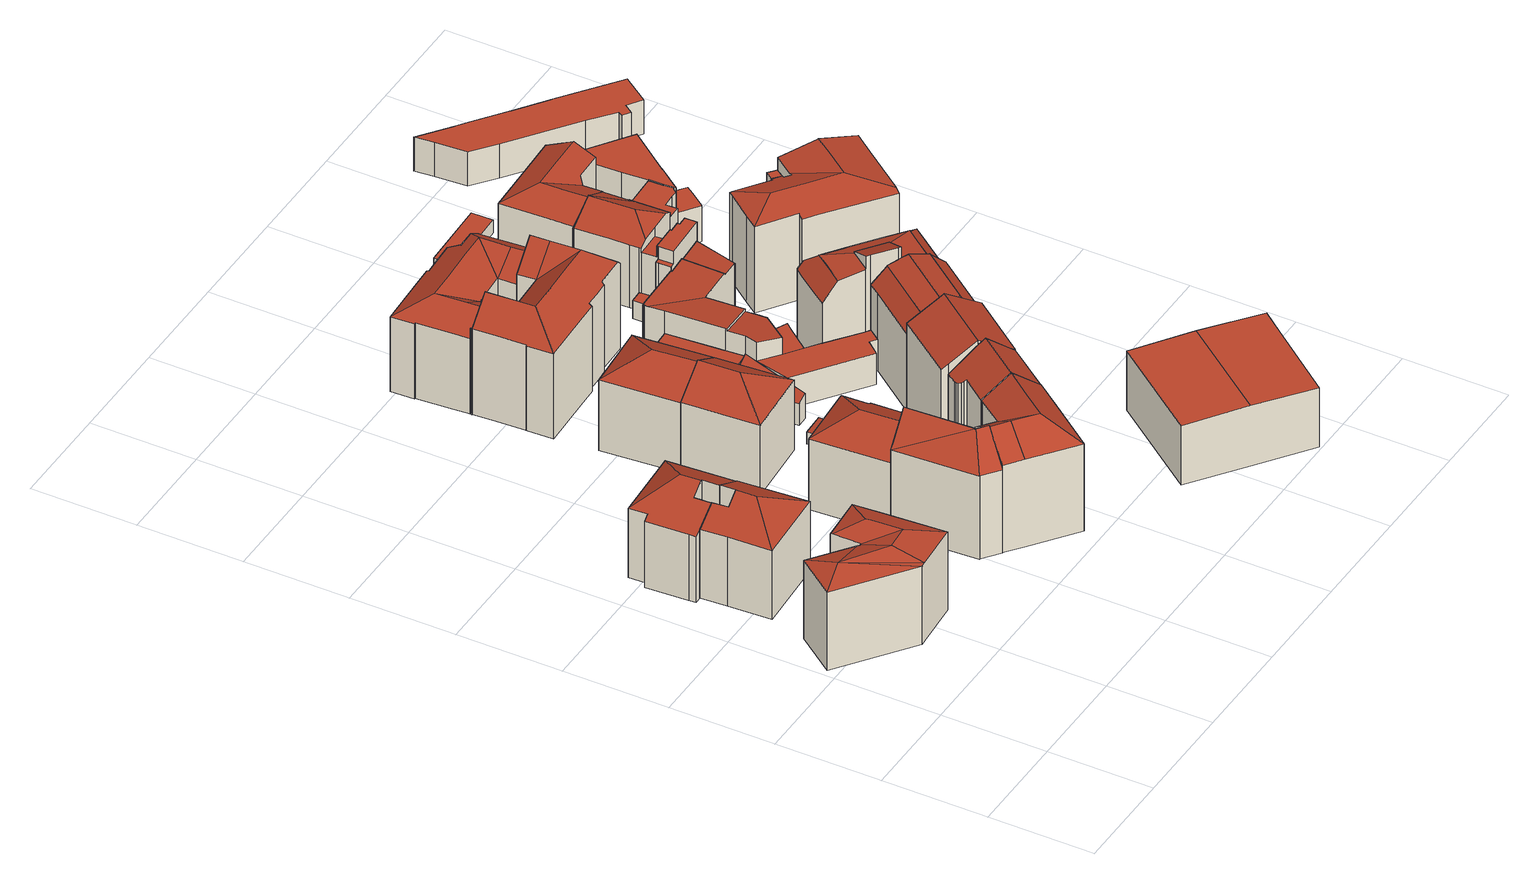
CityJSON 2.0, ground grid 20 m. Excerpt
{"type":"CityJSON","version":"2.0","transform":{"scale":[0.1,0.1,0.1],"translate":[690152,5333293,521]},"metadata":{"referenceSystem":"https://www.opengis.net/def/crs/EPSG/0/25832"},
"CityObjects":{
"building1":{"type":"Building","attributes":{"Gemeindeschluessel":"09162000","HoeheDach":"540.750","HoeheGrund":"522.780","Methode":"2000","NiedrigsteTraufeDesGebaeudes":"539.067","Geometrietyp2DReferenz":"3000","function":"31001_1000","roofType":"3200","measuredHeight":17.97,"storeysAboveGround":5},"geometry":[{"type":"MultiSurface","lod":"2","boundaries":[[[0,1,2,3]],[[4,5,6,7,8,9,10,11]],[[12,13,14,15,16,17]],[[18,19,20,21,22,23]],[[1,24,25,26,27,2]],[[2,27,26,28,29,30,31,32]],[[5,4,33]],[[13,34,20,19,35,14]],[[15,14,35,33]],[[35,0,33]],[[24,1,19,18,23,25]],[[34,13,12,17,10,9,8,7,36,32,31,30,29,22,21,20]],[[15,33,16]],[[17,16,11,10]],[[6,3,2,32,36,7]],[[29,28,23,22]],[[35,19,1,0]],[[0,3,6,5,33]],[[25,23,28,26]],[[33,4,11,16]]],"semantics":{"surfaces":[{"type":"RoofSurface"},{"type":"WallSurface"},{"type":"GroundSurface"}],"values":[0,1,1,1,0,1,0,1,0,0,0,2,0,1,1,1,0,0,0,0]}}]},
"building2":{"type":"Building","attributes":{"Gemeindeschluessel":"09162000","HoeheDach":"541.170","HoeheGrund":"522.710","Methode":"2000","NiedrigsteTraufeDesGebaeudes":"536.969","Geometrietyp2DReferenz":"3000","function":"31001_1000","roofType":"3200","measuredHeight":18.46,"storeysAboveGround":5},"geometry":[{"type":"MultiSurface","lod":"2","boundaries":[[[37,38,39,40,41,42]],[[43,44,45,42,41]],[[46,47,48,49]],[[50,51,47,46]],[[43,41,40,52]],[[49,48,53,54]],[[38,37,51]],[[54,53,45,44]],[[47,51,37,42,45,53,48]],[[55,38,51,50]],[[56,39,38,55]],[[52,40,39,56]],[[43,52,56,55,50,46,49,54,44]]],"semantics":{"surfaces":[{"type":"RoofSurface"},{"type":"WallSurface"},{"type":"GroundSurface"}],"values":[0,1,1,1,1,1,0,1,0,1,1,1,2]}}]},
"building3":{"type":"Building","attributes":{"Gemeindeschluessel":"09162000","HoeheDach":"525.648","HoeheGrund":"522.750","Methode":"1000","NiedrigsteTraufeDesGebaeudes":"525.302","Geometrietyp2DReferenz":"3000","function":"31001_2000","roofType":"1000","measuredHeight":2.9},"geometry":[{"type":"MultiSurface","lod":"2","boundaries":[[[57,58,59,60,61,29]],[[60,59,62,63]],[[64,29,61,60,63,65,66,67,22]],[[29,64,22,68,69,57]],[[69,68,70,71,72,62,59,58,57]],[[62,72,71,66,65,63]],[[22,67,66,71,70,68]]],"semantics":{"surfaces":[{"type":"WallSurface"},{"type":"GroundSurface"},{"type":"RoofSurface"}],"values":[0,0,1,0,2,0,0]}}]},
"building4":{"type":"Building","attributes":{"Gemeindeschluessel":"09162000","HoeheDach":"541.110","HoeheGrund":"522.583","Methode":"2000","NiedrigsteTraufeDesGebaeudes":"536.277","Geometrietyp2DReferenz":"3000","function":"31001_1000","roofType":"3200","measuredHeight":18.53,"storeysAboveGround":5},"geometry":[{"type":"MultiSurface","lod":"2","boundaries":[[[73,74,75,76]],[[77,78,79,80]],[[81,82,83,84]],[[82,75,74,85,86,79,78,87,88,83]],[[82,81,76,75]],[[89,90,91,92]],[[86,93,79]],[[73,76,81,84,94,95,77,80,96,97,89,92]],[[80,79,93,96]],[[94,88,87,95]],[[73,92,91,85,74]],[[97,96,93,98]],[[97,98,90,89]],[[84,83,88,94]],[[78,77,95,87]],[[85,91,90,98,93,86]]],"semantics":{"surfaces":[{"type":"WallSurface"},{"type":"RoofSurface"},{"type":"GroundSurface"}],"values":[0,0,0,1,0,0,1,2,0,0,0,0,0,0,0,1]}}]},
"building5":{"type":"Building","attributes":{"Gemeindeschluessel":"09162000","HoeheDach":"545.420","HoeheGrund":"522.720","Methode":"2000","NiedrigsteTraufeDesGebaeudes":"539.067","Geometrietyp2DReferenz":"3000","function":"31001_1000","roofType":"3100","measuredHeight":22.7,"storeysAboveGround":4},"geometry":[{"type":"MultiSurface","lod":"2","boundaries":[[[99,100,101,102]],[[103,104,105,106]],[[107,108,109,110,103,106,111,112,113,114,115,116,99,102,117,118,119,120,121]],[[120,122,123,121]],[[114,124,125,115]],[[126,127,125]],[[110,128,104,103]],[[129,130,126,131]],[[119,132,122,120]],[[109,133,128,110]],[[118,134,132,119]],[[135,136,123,122,132,134,137,101,100]],[[101,137,134,118,117,102]],[[125,127,100,99,116,115]],[[121,123,136,107]],[[129,112,111,106,105,130]],[[130,105,104,128,133,126]],[[109,108,107,136,135,133]],[[126,133,135,100,127]],[[113,112,129,131,124,114]],[[124,131,126,125]]],"semantics":{"surfaces":[{"type":"WallSurface"},{"type":"GroundSurface"},{"type":"RoofSurface"}],"values":[0,0,1,0,0,2,0,2,0,0,0,2,0,0,0,0,2,0,2,0,2]}}]},
"building6":{"type":"Building","attributes":{"Gemeindeschluessel":"09162000","HoeheDach":"541.075","HoeheGrund":"522.587","Methode":"2000","NiedrigsteTraufeDesGebaeudes":"536.986","Geometrietyp2DReferenz":"3000","function":"31001_1000","roofType":"3200","measuredHeight":18.49,"storeysAboveGround":4},"geometry":[{"type":"MultiSurface","lod":"2","boundaries":[[[138,139,140,141,142]],[[143,144,145,146]],[[147,148,149,150]],[[138,142,151,152]],[[153,154,155,156]],[[153,156,157,158,141,140,145,144,159]],[[154,153,159,160]],[[161,151,142,141,158,148]],[[152,151,161,162]],[[155,150,149,157,156]],[[143,146,139,138,152,162,147,150,155,154,160]],[[144,143,160,159]],[[162,161,148,147]],[[158,157,149,148]],[[146,145,140,139]]],"semantics":{"surfaces":[{"type":"WallSurface"},{"type":"RoofSurface"},{"type":"GroundSurface"}],"values":[0,0,0,0,0,1,0,1,0,0,2,0,0,1,0]}}]},
"building7":{"type":"Building","attributes":{"Gemeindeschluessel":"09162000","HoeheDach":"545.120","HoeheGrund":"522.790","Methode":"2000","NiedrigsteTraufeDesGebaeudes":"540.987","Geometrietyp2DReferenz":"3000","function":"31001_1000","roofType":"3100","measuredHeight":22.33,"storeysAboveGround":5},"geometry":[{"type":"MultiSurface","lod":"2","boundaries":[[[163,164,165,166]],[[167,168,169,170,171]],[[172,173,174,175,176,177]],[[175,174,178,179]],[[180,181,182,183,184,185]],[[171,170,164,163,186,187]],[[188,189,190,187,186,163,166,191,177,176,175,179,192,193,194]],[[180,185,195,169,168,167]],[[189,188,194,182,181,180]],[[179,178,196,192]],[[169,197,165,164,170]],[[197,172,177,191,166,165]],[[185,184,183,196,178,174,173,172]],[[195,185,172,197,169]],[[190,189,180,167,171,187]],[[183,182,194,193,192,196]]],"semantics":{"surfaces":[{"type":"WallSurface"},{"type":"RoofSurface"},{"type":"GroundSurface"}],"values":[0,1,0,0,1,0,2,1,0,0,1,0,1,1,0,0]}}]},
"building8":{"type":"Building","attributes":{"Gemeindeschluessel":"09162000","HoeheDach":"541.252","HoeheGrund":"522.620","Methode":"1000","NiedrigsteTraufeDesGebaeudes":"537.132","Geometrietyp2DReferenz":"3000","function":"31001_1000","roofType":"3200","measuredHeight":18.63,"storeysAboveGround":4},"geometry":[{"type":"MultiSurface","lod":"2","boundaries":[[[198,199,200,201,202]],[[203,204,198,202,205]],[[201,200,206,207,208,209]],[[204,210,199,198]],[[205,202,201,209]],[[203,211,212,213,210,204]],[[211,203,205,209,208,207,212]],[[199,210,213,206,200]],[[207,206,213,212]]],"semantics":{"surfaces":[{"type":"RoofSurface"},{"type":"WallSurface"},{"type":"GroundSurface"}],"values":[0,1,1,0,1,1,2,0,1]}}]},
"building9":{"type":"Building","attributes":{"Gemeindeschluessel":"09162000","HoeheDach":"541.030","HoeheGrund":"522.487","Methode":"2000","NiedrigsteTraufeDesGebaeudes":"537.097","Geometrietyp2DReferenz":"3000","function":"31001_9998","roofType":"3200","measuredHeight":18.54,"storeysAboveGround":4},"geometry":[{"type":"MultiSurface","lod":"2","boundaries":[[[214,215,216,217]],[[217,216,218,219]],[[220,221,206,222]],[[220,223,224,225,221]],[[218,222,206,226,219]],[[215,214,224,223]],[[227,225,224,214]],[[218,216,215,223,220,222]],[[226,206,221,225,227]],[[217,219,226,227,214]]],"semantics":{"surfaces":[{"type":"WallSurface"},{"type":"RoofSurface"},{"type":"GroundSurface"}],"values":[0,0,0,0,0,0,1,2,1,1]}}]},
"building10":{"type":"Building","attributes":{"Gemeindeschluessel":"09162000","HoeheDach":"526.002","HoeheGrund":"522.760","Methode":"1000","NiedrigsteTraufeDesGebaeudes":"525.546","Geometrietyp2DReferenz":"3000","function":"31001_2000","roofType":"1000","measuredHeight":3.24},"geometry":[{"type":"MultiSurface","lod":"2","boundaries":[[[228,229,230,231,232,233]],[[234,235,236,237]],[[234,237,238,233,232,231]],[[239,236,235,230,229,228]],[[238,237,236,239,228,233]],[[231,230,235,234]]],"semantics":{"surfaces":[{"type":"WallSurface"},{"type":"GroundSurface"},{"type":"RoofSurface"}],"values":[0,0,1,2,0,0]}}]},
"building11":{"type":"Building","attributes":{"Gemeindeschluessel":"09162000","HoeheDach":"525.361","HoeheGrund":"522.900","Methode":"1000","NiedrigsteTraufeDesGebaeudes":"524.860","Geometrietyp2DReferenz":"3000","function":"31001_2000","roofType":"1000","measuredHeight":2.46},"geometry":[{"type":"MultiSurface","lod":"2","boundaries":[[[240,241,242,243]],[[244,242,241,245]],[[246,240,243,247]],[[247,243,242,244]],[[245,241,240,246]],[[247,244,245,246]]],"semantics":{"surfaces":[{"type":"RoofSurface"},{"type":"WallSurface"},{"type":"GroundSurface"}],"values":[0,1,1,1,1,2]}}]},
"building12":{"type":"Building","attributes":{"Gemeindeschluessel":"09162000","HoeheDach":"545.111","HoeheGrund":"522.770","Methode":"2000","NiedrigsteTraufeDesGebaeudes":"539.669","Geometrietyp2DReferenz":"3000","function":"31001_1000","roofType":"3100","measuredHeight":22.34,"storeysAboveGround":5},"geometry":[{"type":"MultiSurface","lod":"2","boundaries":[[[248,249,250,251]],[[251,250,252,253]],[[254,255,256,257,258,259]],[[260,261,249,248]],[[253,252,262,263]],[[194,264,265,257,256,255]],[[263,262,266,267]],[[268,269,270,271,261,260]],[[196,259,258,272,273,274,266,262,252,250,249,261,271,270,275]],[[276,277,194,255,254,259,196,192]],[[264,194,277,276,192,179,269,268,260,248,251,253,263,267,278,279,280,281,265]],[[279,273,272,280]],[[179,275,270,269]],[[192,196,275,179]],[[258,257,265,281,280,272]],[[274,273,279,278,267,266]]],"semantics":{"surfaces":[{"type":"WallSurface"},{"type":"RoofSurface"},{"type":"GroundSurface"}],"values":[0,0,1,0,0,0,0,0,1,0,2,0,0,0,0,0]}}]},
"building13":{"type":"Building","attributes":{"Gemeindeschluessel":"09162000","HoeheDach":"525.505","HoeheGrund":"522.720","Methode":"1000","NiedrigsteTraufeDesGebaeudes":"525.505","Geometrietyp2DReferenz":"3000","function":"31001_2000","roofType":"1000","measuredHeight":2.79},"geometry":[{"type":"MultiSurface","lod":"2","boundaries":[[[282,283,284,285,286,287]],[[288,289,290,291]],[[283,282,287,288,291]],[[285,284,290,289,286]],[[286,289,288,287]],[[291,290,284,283]]],"semantics":{"surfaces":[{"type":"WallSurface"},{"type":"GroundSurface"},{"type":"RoofSurface"}],"values":[0,0,1,2,0,0]}}]},
"building14":{"type":"Building","attributes":{"Gemeindeschluessel":"09162000","HoeheDach":"544.680","HoeheGrund":"522.420","Methode":"2000","NiedrigsteTraufeDesGebaeudes":"540.019","Geometrietyp2DReferenz":"3000","function":"31001_9998","roofType":"3100","measuredHeight":22.26,"storeysAboveGround":4},"geometry":[{"type":"MultiSurface","lod":"2","boundaries":[[[292,293,294,295]],[[296,297,298,299,300,301,302,303,292,295,304]],[[305,304,295,294]],[[306,307,308,309,310,311,312,313]],[[314,315,316,317]],[[318,319,320,321,308,307,301]],[[322,323,324,325,326,300]],[[327,328,325,324]],[[317,316,329,330]],[[331,321,332,333,334]],[[327,335,336,337,338,328]],[[292,303,339,340,341,293]],[[342,320,343,344,345,329,316,315,346]],[[332,347,342,346,348,333]],[[348,346,315,314,349]],[[322,300,299,350]],[[326,325,328,338,337,351,343,320,319,318,301,300]],[[334,333,348,349]],[[321,320,342,347,332]],[[352,353,354,298,297,296,304,305]],[[355,351,337,336]],[[355,356,357,344,343,351]],[[308,321,331,309]],[[350,299,298,354]],[[356,355,336,335,327,324,323,322,350,354,353,352,305,294,293,341,340,312,311,310,309,331,334,349,314,317,330,358,357]],[[345,344,357,358,330,329]],[[302,301,307,306,313,339,303]],[[339,313,312,340]]],"semantics":{"surfaces":[{"type":"WallSurface"},{"type":"RoofSurface"},{"type":"GroundSurface"}],"values":[0,1,0,0,0,1,0,0,0,0,0,0,1,1,0,0,1,0,1,0,0,0,0,0,2,0,1,0]}}]},
"building15":{"type":"Building","attributes":{"Gemeindeschluessel":"09162000","HoeheDach":"529.320","HoeheGrund":"522.720","Methode":"2000","NiedrigsteTraufeDesGebaeudes":"527.130","Geometrietyp2DReferenz":"3000","function":"31001_2000","roofType":"2100","measuredHeight":6.6,"storeysAboveGround":2},"geometry":[{"type":"MultiSurface","lod":"2","boundaries":[[[291,359,360,361]],[[362,363,364,365,360,359]],[[366,362,359,291]],[[367,365,364,368]],[[361,360,365,367]],[[291,361,367,368,369,366]],[[368,364,363,369]],[[369,363,362,366]]],"semantics":{"surfaces":[{"type":"WallSurface"},{"type":"RoofSurface"},{"type":"GroundSurface"}],"values":[0,1,0,0,0,2,0,0]}}]},
"building16":{"type":"Building","attributes":{"Gemeindeschluessel":"09162000","HoeheDach":"541.218","HoeheGrund":"522.260","Methode":"2000","NiedrigsteTraufeDesGebaeudes":"537.924","Geometrietyp2DReferenz":"3000","function":"31001_9998","roofType":"3100","measuredHeight":18.96,"storeysAboveGround":4},"geometry":[{"type":"MultiSurface","lod":"2","boundaries":[[[370,371,372,373]],[[374,375,376]],[[377,378,379,380]],[[381,382,383,376,375,384,385,386]],[[387,380,379,388,389,390]],[[371,389,388,379,378,391,392,386,372]],[[393,394,395,396,397,398]],[[390,389,371,370]],[[372,399,400,401,402,373]],[[403,391,378,377]],[[404,405,376,406]],[[407,404,406,408,409,410,411,412,403,377,380,387,390,370,373,402,401,413,414,415,397,396,395,416,417,418]],[[404,407,419,405]],[[374,419,420,421,422,394,393,375]],[[423,424,425,415,414,413]],[[386,385,384,375,393,398,425,424,423,400,399,372]],[[405,419,374,376]],[[418,420,419,407]],[[421,420,418,417,416,422]],[[412,426,391,403]],[[395,394,422,416]],[[411,410,409,408,406,376,383,382,381,427]],[[391,426,427,392]],[[415,425,398,397]],[[392,427,381,386]],[[426,412,411,427]],[[401,400,423,413]]],"semantics":{"surfaces":[{"type":"WallSurface"},{"type":"RoofSurface"},{"type":"GroundSurface"}],"values":[0,1,0,1,0,1,0,0,0,0,0,2,0,1,0,1,1,0,0,0,0,0,1,0,1,0,0]}}]},
"building17":{"type":"Building","attributes":{"Gemeindeschluessel":"09162000","HoeheDach":"545.031","HoeheGrund":"522.710","Methode":"1000","NiedrigsteTraufeDesGebaeudes":"540.971","Geometrietyp2DReferenz":"3000","function":"31001_9998","roofType":"3100","measuredHeight":22.32,"storeysAboveGround":5},"geometry":[{"type":"MultiSurface","lod":"2","boundaries":[[[428,429,430,431]],[[432,433,434,435]],[[436,437,429,428]],[[438,439,437,436]],[[429,437,439,440,430]],[[441,442,443,444]],[[444,443,433,432]],[[436,428,431,441,444,432,435,445,438]],[[431,430,442,441]],[[442,430,440,434,433,443]],[[440,439,438,445,435,434]]],"semantics":{"surfaces":[{"type":"WallSurface"},{"type":"RoofSurface"},{"type":"GroundSurface"}],"values":[0,0,0,0,1,0,0,2,0,1,0]}}]},
"building18":{"type":"Building","attributes":{"Gemeindeschluessel":"09162000","HoeheDach":"528.832","HoeheGrund":"522.650","Methode":"1000","NiedrigsteTraufeDesGebaeudes":"528.832","Geometrietyp2DReferenz":"3000","function":"31001_2000","roofType":"1000","measuredHeight":6.18,"storeysAboveGround":2},"geometry":[{"type":"MultiSurface","lod":"2","boundaries":[[[446,447,448,449]],[[449,448,450,451]],[[452,453,454,455,456,457]],[[451,450,457,456]],[[448,447,458,459,453,452,457,450]],[[460,446,449,451,456,455,454,461]],[[446,460,461,459,458,447]],[[454,453,459,461]]],"semantics":{"surfaces":[{"type":"WallSurface"},{"type":"RoofSurface"},{"type":"GroundSurface"}],"values":[0,0,0,0,1,2,0,0]}}]},
"building19":{"type":"Building","attributes":{"Gemeindeschluessel":"09162000","HoeheDach":"529.217","HoeheGrund":"522.700","Methode":"1000","NiedrigsteTraufeDesGebaeudes":"529.217","Geometrietyp2DReferenz":"3000","function":"31001_2000","roofType":"1000","measuredHeight":6.52},"geometry":[{"type":"MultiSurface","lod":"2","boundaries":[[[462,463,464,465]],[[466,467,468,469]],[[368,367,470,471,472,469,468,465,464,473]],[[474,466,469,472]],[[467,462,465,468]],[[475,463,462,467,466,474,476,477,478,479]],[[476,474,472,471]],[[477,476,471,470]],[[475,479,368,473]],[[463,475,473,464]],[[479,478,367,368]],[[478,477,470,367]]],"semantics":{"surfaces":[{"type":"WallSurface"},{"type":"GroundSurface"},{"type":"RoofSurface"}],"values":[0,0,1,0,0,2,0,0,0,0,0,0]}}]},
"building20":{"type":"Building","attributes":{"Gemeindeschluessel":"09162000","HoeheDach":"534.970","HoeheGrund":"522.360","Methode":"2000","NiedrigsteTraufeDesGebaeudes":"534.669","Geometrietyp2DReferenz":"3000","function":"31001_9998","roofType":"3100","measuredHeight":12.61},"geometry":[{"type":"MultiSurface","lod":"2","boundaries":[[[480,481,482,483,484]],[[485,486,487,488]],[[484,483,487,486]],[[483,482,489,490,488,487]],[[491,492,493,485,488,490,489]],[[492,491,489,482,481,480]],[[493,492,480,484,486,485]]],"semantics":{"surfaces":[{"type":"RoofSurface"},{"type":"WallSurface"},{"type":"GroundSurface"}],"values":[0,1,0,1,2,1,1]}}]},
"building21":{"type":"Building","attributes":{"Gemeindeschluessel":"09162000","HoeheDach":"526.965","HoeheGrund":"522.530","Methode":"1000","NiedrigsteTraufeDesGebaeudes":"526.965","Geometrietyp2DReferenz":"3000","function":"31001_2000","roofType":"1000","measuredHeight":4.43},"geometry":[{"type":"MultiSurface","lod":"2","boundaries":[[[494,495,496,497,498,499,500,501,500,502,503,504]],[[496,495,494,505,506,507]],[[508,507,506,505,509,510,511,512,513,512,514,515]],[[504,509,505,494]],[[503,510,509,504]],[[498,515,514,499]],[[497,496,507,508,515,498]],[[502,511,510,503]],[[500,499,514,512,513,501]],[[512,511,502,500,501,513]]],"semantics":{"surfaces":[{"type":"GroundSurface"},{"type":"WallSurface"},{"type":"RoofSurface"}],"values":[0,1,2,1,1,1,1,1,1,1]}}]},
"building22":{"type":"Building","attributes":{"Gemeindeschluessel":"09162000","HoeheDach":"542.940","HoeheGrund":"522.720","Methode":"2000","NiedrigsteTraufeDesGebaeudes":"538.741","Geometrietyp2DReferenz":"3000","function":"31001_9998","roofType":"3100","measuredHeight":20.22,"storeysAboveGround":5},"geometry":[{"type":"MultiSurface","lod":"2","boundaries":[[[432,516,517,465]],[[518,519,520,521]],[[522,519,518,523,524,525,526,527,528]],[[529,530,531,532]],[[465,517,533,468]],[[524,523,534,438]],[[534,523,518,521]],[[532,531,535,536,537,468,533]],[[445,538,438,534,521,520,539,540,435]],[[520,519,522,539]],[[540,539,522,528,535,531,530]],[[529,532,533,517,516]],[[541,435,540,530,529,516,432]],[[536,535,528,527]],[[438,538,445,435,541,432,465,468,537,536,527,526,525,524]]],"semantics":{"surfaces":[{"type":"WallSurface"},{"type":"RoofSurface"},{"type":"GroundSurface"}],"values":[0,0,0,0,0,0,1,0,0,1,1,1,0,0,2]}}]},
"building23":{"type":"Building","attributes":{"Gemeindeschluessel":"09162000","HoeheDach":"533.466","HoeheGrund":"522.503","Methode":"2000","NiedrigsteTraufeDesGebaeudes":"532.387","Geometrietyp2DReferenz":"3000","function":"31001_9998","roofType":"1000","measuredHeight":10.96,"storeysAboveGround":3},"geometry":[{"type":"MultiSurface","lod":"2","boundaries":[[[542,543,544,500,545,546,547]],[[543,542,548,549]],[[550,551,552,553]],[[554,555,498,556]],[[500,544,557,499]],[[558,559,560,561]],[[562,563,564,565]],[[564,566,567,549,548,565]],[[556,498,499,557]],[[568,569,570,571]],[[572,573,551,550]],[[561,574,570,569,575,558]],[[576,577,553,552]],[[545,500,499,498,555,566,564,563,572,550,553,577,578,579,568,571,580]],[[555,554,567,566]],[[577,576,581,578]],[[579,578,581,559,558,575]],[[562,565,548,542,547,582]],[[571,570,574,580]],[[576,552,551,573,582,547,546,560,559,581]],[[556,557,544,543,549,567,554]],[[579,575,569,568]],[[546,545,580,574,561,560]],[[572,563,562,582,573]]],"semantics":{"surfaces":[{"type":"WallSurface"},{"type":"RoofSurface"},{"type":"GroundSurface"}],"values":[0,0,0,0,0,0,0,0,0,0,0,1,0,2,0,0,0,1,0,1,1,0,0,0]}}]},
"building24":{"type":"Building","attributes":{"Gemeindeschluessel":"09162000","HoeheDach":"525.690","HoeheGrund":"522.670","Methode":"2000","NiedrigsteTraufeDesGebaeudes":"525.690","Geometrietyp2DReferenz":"3000","function":"31001_2000","roofType":"1000","measuredHeight":3.02},"geometry":[{"type":"MultiSurface","lod":"2","boundaries":[[[583,584,585,586]],[[585,584,587,588,589,590,591]],[[592,590,589,593]],[[594,592,593,595,596,583,586]],[[593,589,588,595]],[[596,587,584,583]],[[586,585,591,594]],[[595,588,587,596]],[[594,591,590,592]]],"semantics":{"surfaces":[{"type":"WallSurface"},{"type":"RoofSurface"},{"type":"GroundSurface"}],"values":[0,1,0,2,0,0,0,0,0]}}]},
"building25":{"type":"Building","attributes":{"Gemeindeschluessel":"09162000","HoeheDach":"526.217","HoeheGrund":"522.429","Methode":"1000","NiedrigsteTraufeDesGebaeudes":"526.217","Geometrietyp2DReferenz":"3000","function":"51009_1610","roofType":"1000","measuredHeight":3.79},"geometry":[{"type":"MultiSurface","lod":"2","boundaries":[[[597,598,599,600]],[[601,602,603,604]],[[604,603,598,597]],[[605,606,602,601]],[[607,608,606,605]],[[602,606,608,609,599,598,603]],[[610,609,608,607]],[[604,597,600,610,607,605,601]],[[600,599,609,610]]],"semantics":{"surfaces":[{"type":"WallSurface"},{"type":"RoofSurface"},{"type":"GroundSurface"}],"values":[0,0,0,0,0,1,0,2,0]}}]},
"building26":{"type":"Building","attributes":{"Gemeindeschluessel":"09162000","HoeheDach":"544.803","HoeheGrund":"522.490","Methode":"2000","NiedrigsteTraufeDesGebaeudes":"537.504","Geometrietyp2DReferenz":"3000","function":"31001_9998","roofType":"2100","measuredHeight":22.31,"storeysAboveGround":4},"geometry":[{"type":"MultiSurface","lod":"2","boundaries":[[[611,612,613,614,615,616,617,618,619,620,621]],[[622,623,624,625,626,627,628]],[[629,630,631,621,620,632,633,634,635]],[[636,637,638,639]],[[640,641,642,643]],[[644,645,646,647,648,649,650,631,651]],[[632,620,619]],[[652,653,651,631,630,629]],[[639,638,641,640]],[[654,650,649]],[[655,656,657,652,629,635,658]],[[623,659,660,661,662,624]],[[654,613,612]],[[650,654,612,611,621,631]],[[663,664,665,666]],[[659,623,622,628,667,663,666,668,656,655,658,669,670,619,618,617,616,615,671,672,673,674,660]],[[672,675,676,673]],[[624,662,661,647,677,625]],[[648,647,661,678,676,675,679,614,613,654,649]],[[625,677,647,646,680,626]],[[671,679,675,672]],[[627,626,680,646,640,643]],[[635,634,633,632,619,670,669,658]],[[678,661,660,674,673,676]],[[667,628,627,643,642,664,663]],[[615,614,679,671]],[[657,636,639,651,653,652]],[[665,664,642,641,638,637]],[[668,666,665,637,636,657,656]],[[639,640,646,645,644,651]]],"semantics":{"surfaces":[{"type":"WallSurface"},{"type":"RoofSurface"},{"type":"GroundSurface"}],"values":[0,0,1,0,0,0,0,0,0,0,0,0,0,1,0,2,0,1,1,0,0,1,0,0,0,0,1,1,0,1]}}]},
"building27":{"type":"Building","attributes":{"Gemeindeschluessel":"09162000","HoeheDach":"538.585","HoeheGrund":"522.429","Methode":"2000","NiedrigsteTraufeDesGebaeudes":"534.400","Geometrietyp2DReferenz":"3000","function":"31001_9998","roofType":"3300","measuredHeight":16.16,"storeysAboveGround":4},"geometry":[{"type":"MultiSurface","lod":"2","boundaries":[[[681,682,683,684]],[[685,686,687,688]],[[689,690,691,692,693,694,695,696,687,686,697,698]],[[699,700,701,702,703,704]],[[605,704,703,705]],[[600,706,707,597]],[[708,610,709,682,681,710,706,600]],[[711,712,713,714,715,716,717,701,700]],[[718,719,720,721,722,723,724,725,726,727,728,729,730,731,732,714,713,712,711,733,605,705,734,610,708,600,597,735,736,737,738,739,740,741,742,743,744,745,746,747,748,685,688,749]],[[701,717,750,702]],[[721,692,691,722]],[[751,752,698,697,748,747,746]],[[732,753,715,714]],[[743,754,755,744]],[[681,684,756,757,710]],[[727,758,759,728]],[[723,722,691,690,760]],[[761,760,690,689,698,752]],[[740,762,763,741]],[[763,764,754,743,742,741]],[[749,696,695,718]],[[710,757,756,765,766,706]],[[728,759,767,729]],[[733,699,704,605]],[[758,727,726,725,765,756,684,683]],[[748,697,686,685]],[[718,695,694,719]],[[725,724,723,760,768,765]],[[702,750,709,610,734,705,703]],[[769,762,740,739,738,770]],[[765,768,771,766]],[[711,700,699,733]],[[720,693,692,721]],[[737,736,735,772,773,774,770,738]],[[719,694,693,720]],[[731,775,753,732]],[[755,776,777,745,744]],[[745,777,751,746]],[[761,752,751,777,776]],[[597,707,772,735]],[[771,768,760,761,776,755,754]],[[717,716,715,753,775,778,767,759,758,683,682,709,750]],[[778,775,731,730,729,767]],[[774,773,772,707,706,766,771,754,764,763,762,769,770]],[[688,687,696,749]]],"semantics":{"surfaces":[{"type":"WallSurface"},{"type":"RoofSurface"},{"type":"GroundSurface"}],"values":[0,0,1,1,0,0,0,0,2,0,0,0,0,0,1,0,0,0,0,0,0,0,0,0,0,0,0,0,0,0,1,0,0,0,0,0,0,0,1,0,1,1,0,1,0]}}]},
"building28":{"type":"Building","attributes":{"Gemeindeschluessel":"09162000","HoeheDach":"524.470","HoeheGrund":"521.840","Methode":"2000","NiedrigsteTraufeDesGebaeudes":"524.470","Geometrietyp2DReferenz":"3000","function":"31001_2000","roofType":"1000","measuredHeight":2.63,"storeysAboveGround":1},"geometry":[{"type":"MultiSurface","lod":"2","boundaries":[[[779,780,781,782]],[[780,783,784,781]],[[782,785,786,779]],[[786,783,780,779]],[[785,784,783,786]],[[782,781,784,785]]],"semantics":{"surfaces":[{"type":"WallSurface"},{"type":"RoofSurface"},{"type":"GroundSurface"}],"values":[0,1,2,0,0,0]}}]},
"building29":{"type":"Building","attributes":{"Gemeindeschluessel":"09162000","HoeheDach":"538.163","HoeheGrund":"522.470","Methode":"1000","NiedrigsteTraufeDesGebaeudes":"535.623","Geometrietyp2DReferenz":"3000","function":"31001_9998","roofType":"3100","measuredHeight":15.69,"storeysAboveGround":5},"geometry":[{"type":"MultiSurface","lod":"2","boundaries":[[[787,788,789,790,791,792]],[[793,794,795,796,797,798,799]],[[800,801,802,803,804,798]],[[805,806,794,793,799,807]],[[808,796,795,809]],[[810,802,801,811]],[[812,813,814,815]],[[790,789,816,800]],[[811,801,800,816]],[[798,804,803,817,814,813,818,799]],[[815,814,817,819]],[[799,818,813,812,820,807]],[[811,816,789,788,787,808,809,806,805,807,820,812,815,819,821,810]],[[802,810,821,819,817,803]],[[809,795,794,806]],[[797,796,792,791,790,800,798]],[[787,792,796,808]]],"semantics":{"surfaces":[{"type":"WallSurface"},{"type":"RoofSurface"},{"type":"GroundSurface"}],"values":[0,1,1,0,0,0,0,0,0,1,0,0,2,0,0,1,0]}}]},
"building30":{"type":"Building","attributes":{"Gemeindeschluessel":"09162000","HoeheDach":"542.190","HoeheGrund":"522.570","Methode":"2000","NiedrigsteTraufeDesGebaeudes":"540.125","Geometrietyp2DReferenz":"3000","function":"31001_9998","roofType":"3200","measuredHeight":19.62,"storeysAboveGround":4},"geometry":[{"type":"MultiSurface","lod":"2","boundaries":[[[822,823,824,825]],[[826,827,828,829]],[[830,831,832,833,834,835,836,837]],[[829,828,824,823]],[[838,839,840,841,842,843]],[[844,837,836,845,846,847]],[[848,849,850,832,831,830]],[[851,852,853,854]],[[855,856,857,858]],[[858,857,859,860]],[[842,861,852,851,862,843]],[[863,864,830,837,844,825,824,828,827,865]],[[866,834,833,867]],[[854,853,856,855]],[[868,869,839,838,843,862,851,854,855,858,860,870,826,829,823,822,847,846,845,871,866,867,872,873]],[[852,861,842,841,840,848,830,864,863,853]],[[835,834,866,871,845,836]],[[839,869,868,873,850,849,848,840]],[[865,827,826,870,860,859]],[[832,850,873,872,867,833]],[[863,865,859,857,856,853]],[[822,825,844,847]]],"semantics":{"surfaces":[{"type":"WallSurface"},{"type":"RoofSurface"},{"type":"GroundSurface"}],"values":[0,0,1,0,0,0,1,0,0,0,0,1,0,0,2,1,0,0,0,0,1,0]}}]},
"building31":{"type":"Building","attributes":{"Gemeindeschluessel":"09162000","HoeheDach":"540.540","HoeheGrund":"522.860","Methode":"2000","NiedrigsteTraufeDesGebaeudes":"540.540","Geometrietyp2DReferenz":"3000","function":"51009_1610","roofType":"1000","measuredHeight":17.68},"geometry":[{"type":"MultiSurface","lod":"2","boundaries":[[[874,875,824,876]],[[877,878,874,876]],[[877,879,880,878]],[[876,824,879,877]],[[878,880,875,874]],[[824,875,880,879]]],"semantics":{"surfaces":[{"type":"WallSurface"},{"type":"GroundSurface"},{"type":"RoofSurface"}],"values":[0,1,0,0,0,2]}}]},
"building32":{"type":"Building","attributes":{"Gemeindeschluessel":"09162000","HoeheDach":"526.530","HoeheGrund":"522.630","Methode":"2000","NiedrigsteTraufeDesGebaeudes":"526.530","Geometrietyp2DReferenz":"3000","function":"51009_1610","roofType":"1000","measuredHeight":3.9},"geometry":[{"type":"MultiSurface","lod":"2","boundaries":[[[881,882,883,884]],[[885,881,884,886]],[[887,885,886,888]],[[887,882,881,885]],[[887,888,883,882]],[[886,884,883,888]]],"semantics":{"surfaces":[{"type":"WallSurface"},{"type":"RoofSurface"},{"type":"GroundSurface"}],"values":[0,1,0,0,2,0]}}]},
"building33":{"type":"Building","attributes":{"Gemeindeschluessel":"09162000","HoeheDach":"534.689","HoeheGrund":"522.030","Methode":"1000","NiedrigsteTraufeDesGebaeudes":"529.509","Geometrietyp2DReferenz":"3000","function":"31001_9998","roofType":"1000","measuredHeight":12.66,"storeysAboveGround":4},"geometry":[{"type":"MultiSurface","lod":"2","boundaries":[[[889,890,891,892]],[[893,894,895,896]],[[897,898,899,900]],[[901,902,903,904]],[[905,906,907,908,909,910]],[[911,912,913,914]],[[896,895,915,916]],[[915,917,918,919,920,916]],[[914,913,921,922]],[[922,921,907,906]],[[923,924,925,926,927,928,929,930,931]],[[932,933,890,889]],[[934,935,936,937,926,925,924,938]],[[904,903,939,940]],[[910,909,941,942]],[[924,923,943,938]],[[900,899,912,911]],[[892,891,931,930]],[[944,902,901,945,919,918]],[[940,939,933,932]],[[942,941,894,893]],[[927,926,937,946]],[[947,948,934,938,943,898,897]],[[892,930,929,928,927,946,949,950,948,947,897,900,911,914,922,906,905,910,942,893,896,916,920,919,945,901,904,940,932,889]],[[946,937,936,949]],[[894,941,909,908,907,921,913,912,899,898,943,923,931,891,890,933,939,903,902,944,918,917,915,895]],[[949,936,935,950]],[[950,935,934,948]]],"semantics":{"surfaces":[{"type":"WallSurface"},{"type":"RoofSurface"},{"type":"GroundSurface"}],"values":[0,0,0,0,0,0,0,0,0,0,0,0,1,0,0,0,0,0,0,0,0,0,0,2,0,1,0,0]}}]},
"building34":{"type":"Building","attributes":{"Gemeindeschluessel":"09162000","HoeheDach":"526.427","HoeheGrund":"522.740","Methode":"1000","NiedrigsteTraufeDesGebaeudes":"526.427","Geometrietyp2DReferenz":"3000","function":"31001_2000","roofType":"1000","measuredHeight":3.69},"geometry":[{"type":"MultiSurface","lod":"2","boundaries":[[[951,952,953,954]],[[955,956,951,954]],[[955,957,958,956]],[[953,952,958,957]],[[956,958,952,951]],[[954,953,957,955]]],"semantics":{"surfaces":[{"type":"WallSurface"},{"type":"GroundSurface"},{"type":"RoofSurface"}],"values":[0,1,0,2,0,0]}}]},
"building35":{"type":"Building","attributes":{"Gemeindeschluessel":"09162000","HoeheDach":"526.400","HoeheGrund":"522.709","Methode":"2000","NiedrigsteTraufeDesGebaeudes":"526.400","Geometrietyp2DReferenz":"3000","function":"51009_1610","roofType":"1000","measuredHeight":3.69},"geometry":[{"type":"MultiSurface","lod":"2","boundaries":[[[959,960,961,962]],[[962,961,963,964]],[[963,961,960,953]],[[954,953,960,959]],[[954,959,962,964]],[[964,963,953,954]]],"semantics":{"surfaces":[{"type":"WallSurface"},{"type":"RoofSurface"},{"type":"GroundSurface"}],"values":[0,0,1,0,2,0]}}]},
"building36":{"type":"Building","attributes":{"Gemeindeschluessel":"09162000","HoeheDach":"529.408","HoeheGrund":"522.276","Methode":"1000","NiedrigsteTraufeDesGebaeudes":"529.408","Geometrietyp2DReferenz":"3000","function":"31001_2000","roofType":"1000","measuredHeight":7.13,"storeysAboveGround":2},"geometry":[{"type":"MultiSurface","lod":"2","boundaries":[[[965,966,967,968]],[[969,970,971,972]],[[968,967,973,974]],[[975,976,977,978]],[[979,980,981,982]],[[982,981,976,975]],[[981,980,983,973,967,966,984,985,986,987,988,971,970,989,977,976]],[[990,989,970,969]],[[974,973,983,991]],[[992,988,987,993]],[[991,983,980,979]],[[978,977,989,990]],[[994,984,966,965]],[[995,985,984,994]],[[975,978,990,969,972,992,993,996,995,994,965,968,974,991,979,982]],[[996,986,985,995]],[[993,987,986,996]],[[972,971,988,992]]],"semantics":{"surfaces":[{"type":"WallSurface"},{"type":"RoofSurface"},{"type":"GroundSurface"}],"values":[0,0,0,0,0,0,1,0,0,0,0,0,0,0,2,0,0,0]}}]}
},
"vertices":[
[145,372,198],[191,376,198],[143,429,181],[141,429,181],[60,489,181],[135,431,182],[138,428,182],[138,428,18],[135,431,18],[60,489,18],[59,490,18],[59,490,181],[139,313,18],[140,312,18],[140,312,181],[139,313,181],[3,415,181],[3,415,18],[232,438,181],[240,320,181],[240,320,18],[232,438,18],[228,493,18],[228,493,181],[187,435,198],[186,444,198],[142,482,182],[143,431,181],[142,486,181],[142,486,18],[142,482,18],[143,431,18],[143,429,18],[62,427,198],[149,313,18],[149,313,181],[141,429,18],
[147,627,202],[224,570,160],[213,701,161],[146,696,200],[147,666,200],[145,666,202],[147,666,17],[118,664,17],[118,664,186],[75,643,17],[75,643,160],[71,692,160],[71,692,17],[79,560,17],[79,560,160],[146,696,17],[115,694,186],[115,694,17],[224,570,17],[213,701,17],
[142,486,46],[142,496,45],[141,518,43],[141,518,18],[142,496,18],[149,519,43],[149,519,18],[143,486,18],[197,525,18],[225,528,18],[225,527,18],[228,493,46],[143,486,46],[225,527,43],[225,528,43],[197,525,43],
[113,726,16],[113,726,185],[115,694,185],[115,694,16],[65,787,16],[65,787,160],[63,822,160],[63,822,16],[71,692,16],[71,692,159],[59,692,153],[59,692,16],[140,728,201],[138,766,201],[53,786,153],[58,706,153],[146,696,16],[146,696,199],[144,729,199],[144,729,16],[204,831,160],[58,706,16],[53,786,16],[204,831,16],[213,701,16],[213,701,160],
[426,506,17],[426,506,244],[437,507,232],[437,507,17],[485,405,17],[485,405,190],[452,361,243],[452,361,17],[479,441,17],[480,410,17],[480,408,17],[482,407,17],[451,360,17],[418,316,17],[386,341,17],[385,341,17],[375,502,17],[425,506,17],[476,511,17],[477,511,17],[479,478,17],[486,471,17],[487,447,17],[486,471,181],[487,447,181],[385,341,190],[375,502,190],[433,374,244],[425,506,244],[482,407,190],[418,316,190],[451,360,244],[386,341,190],[479,478,188],[480,408,190],[477,511,189],[480,410,190],[479,441,189],[476,511,189],
[437,507,16],[477,511,16],[477,511,179],[439,508,201],[437,507,199],[497,543,16],[497,543,165],[499,512,165],[499,512,16],[366,652,16],[366,652,163],[491,661,163],[491,661,16],[426,506,193],[426,506,16],[502,611,160],[502,611,16],[494,611,16],[494,611,165],[491,659,165],[433,593,201],[506,544,160],[506,544,16],[375,502,163],[375,502,16],
[452,361,18],[452,361,240],[485,405,200],[485,405,18],[449,292,200],[465,314,220],[482,336,241],[451,360,241],[418,316,200],[515,380,200],[516,381,200],[550,427,200],[550,427,18],[516,381,18],[515,380,18],[553,431,200],[553,431,18],[533,227,200],[599,315,200],[636,365,200],[595,398,241],[557,348,241],[524,303,241],[451,360,18],[418,316,18],[599,315,18],[533,227,18],[449,292,18],[515,381,18],[593,399,18],[595,398,18],[636,365,18],[507,316,241],[593,399,240],[515,381,200],
[360,739,162],[421,811,203],[416,888,203],[414,888,202],[349,883,162],[360,739,16],[360,739,161],[349,883,16],[481,893,162],[481,893,16],[416,888,16],[414,888,16],[493,750,162],[493,750,16],[494,750,16],[494,750,161],
[337,1030,162],[337,1030,15],[349,883,15],[349,883,161],[414,888,15],[414,888,199],[476,953,15],[476,953,162],[481,893,15],[467,1041,15],[467,1041,161],[467,1041,162],[416,888,200],[408,970,200],
[512,708,50],[514,709,50],[565,713,50],[565,713,18],[514,709,18],[512,708,18],[560,680,18],[560,680,45],[514,676,45],[514,676,18],[512,696,18],[512,696,48],
[515,712,44],[564,717,39],[562,742,39],[513,737,44],[562,742,19],[564,717,19],[515,712,19],[513,737,19],
[585,487,18],[585,487,192],[585,492,190],[585,492,18],[586,497,188],[586,497,18],[610,386,225],[636,365,198],[637,365,198],[698,448,198],[655,480,241],[594,398,241],[587,483,18],[587,483,195],[588,501,187],[588,501,18],[637,365,18],[698,448,18],[601,520,187],[601,520,18],[588,480,18],[589,479,18],[589,479,199],[588,480,198],[653,481,239],[645,488,231],[612,512,198],[553,431,199],[594,398,18],[610,386,18],[612,512,18],[645,488,18],[653,481,18],[655,480,18],
[477,938,17],[481,893,17],[481,893,45],[477,938,45],[476,953,45],[476,953,17],[543,959,17],[543,959,45],[547,899,45],[547,899,17],
[321,1259,193],[321,1259,14],[321,1262,14],[321,1262,193],[320,1259,192],[323,1224,192],[327,1160,192],[326,1160,191],[329,1110,191],[374,1169,237],[370,1227,237],[368,1261,237],[320,1262,192],[320,1262,14],[418,1250,190],[420,1229,190],[420,1228,191],[420,1228,14],[420,1229,14],[418,1250,14],[417,1264,14],[417,1264,190],[583,1273,14],[583,1273,192],[584,1274,191],[584,1274,14],[424,1171,237],[492,1175,237],[542,1177,237],[489,1232,190],[329,1110,14],[428,1115,14],[470,1117,14],[470,1117,191],[428,1115,191],[470,1122,14],[470,1122,195],[584,1268,191],[584,1268,14],[489,1232,14],[489,1232,191],[486,1267,190],[486,1267,14],[496,1123,14],[526,1125,14],[526,1125,195],[496,1123,195],[369,1261,235],[369,1261,14],[368,1261,14],[538,1234,237],[585,1132,199],[593,1132,191],[586,1237,191],[535,1270,237],[525,1234,225],[535,1270,236],[535,1270,14],[326,1160,14],[526,1130,199],[320,1259,14],[323,1224,14],[327,1160,14],[526,1130,14],[585,1132,14],[593,1132,14],[586,1237,14],
[547,899,61],[603,903,83],[603,903,17],[553,774,61],[574,774,69],[582,811,73],[597,878,80],[553,774,17],[597,878,17],[582,811,17],[574,774,17],
[312,1362,13],[312,1362,169],[309,1407,169],[309,1407,13],[532,1304,202],[528,1361,202],[484,1302,169],[321,1259,13],[321,1259,170],[321,1262,170],[321,1262,13],[416,1298,169],[417,1298,169],[483,1302,169],[479,1359,202],[412,1355,202],[362,1353,202],[319,1292,13],[319,1292,170],[314,1362,170],[314,1362,13],[369,1261,202],[367,1295,202],[547,1388,187],[574,1389,169],[574,1389,13],[547,1388,13],[514,1387,13],[514,1387,187],[408,1412,169],[445,1414,169],[445,1414,13],[408,1412,13],[369,1261,13],[486,1267,13],[486,1267,169],[484,1302,13],[535,1270,13],[483,1302,13],[417,1298,13],[416,1298,13],[415,1298,13],[417,1264,13],[445,1409,13],[476,1411,13],[513,1413,13],[574,1381,13],[580,1307,13],[583,1273,13],[535,1270,202],[583,1273,169],[580,1307,169],[574,1381,169],[445,1409,172],[476,1411,172],[513,1413,172],[417,1264,170],[415,1298,170],
[653,481,17],[653,481,234],[645,488,240],[645,488,17],[673,638,17],[673,638,200],[725,599,239],[725,599,17],[698,448,17],[698,448,200],[780,557,17],[780,557,200],[727,598,240],[601,520,17],[601,520,208],[591,528,200],[591,528,17],[727,598,17],
[547,899,16],[547,899,78],[543,959,78],[543,959,16],[538,1045,78],[538,1045,16],[599,951,78],[600,939,78],[600,939,16],[599,951,16],[592,1048,16],[592,1048,78],[602,903,78],[603,903,78],[602,903,16],[603,903,16],
[743,732,82],[730,741,82],[730,741,17],[743,732,17],[751,760,82],[760,754,82],[760,754,17],[751,760,17],[632,850,17],[673,820,17],[690,807,17],[710,716,17],[690,807,82],[710,716,82],[673,820,82],[632,850,82],[597,878,82],[582,811,82],
[922,1,137],[1021,131,137],[1054,174,137],[954,250,140],[823,75,140],[723,150,14],[723,150,137],[854,325,137],[854,325,14],[1054,174,14],[954,250,14],[1021,131,14],[922,1,14],[823,75,14],
[723,884,15],[675,823,15],[673,820,15],[661,829,15],[632,850,15],[670,899,15],[669,920,15],[668,920,15],[685,917,15],[686,918,15],[733,896,15],[723,884,60],[675,823,60],[673,820,60],[661,829,60],[733,896,60],[686,918,60],[685,917,60],[669,920,60],[668,920,60],[670,899,60],[632,850,60],
[673,638,177],[743,732,177],[844,690,207],[844,690,208],[757,574,208],[757,574,207],[814,713,219],[867,673,182],[867,673,17],[844,690,17],[814,713,17],[810,716,17],[810,716,218],[696,621,207],[696,621,208],[783,736,208],[783,736,207],[760,754,177],[780,557,182],[799,724,214],[799,724,17],[783,736,17],[757,574,17],[727,598,219],[725,599,219],[696,621,17],
[667,939,119],[667,939,114],[669,920,114],[663,1011,15],[663,1011,119],[663,1010,119],[600,935,124],[600,935,120],[588,1087,15],[588,1087,125],[596,1088,125],[596,1088,15],[597,878,120],[597,878,15],[632,850,117],[670,899,114],[727,1091,121],[727,1091,125],[733,1014,119],[733,1014,115],[592,1048,124],[592,1048,15],[600,939,15],[600,939,124],[603,903,15],[603,903,120],[773,1031,15],[773,1031,116],[770,1015,115],[770,1015,15],[589,1085,15],[589,1085,125],[769,1015,115],[784,1095,121],[689,1091,125],[689,1091,15],[689,1089,15],[784,1095,15],[769,1015,15],[689,1089,124],[589,1079,124],
[574,1381,17],[574,1381,47],[574,1389,47],[574,1389,17],[607,1383,47],[604,1423,47],[513,1418,47],[513,1413,47],[514,1387,47],[513,1413,17],[513,1418,17],[514,1387,17],[604,1423,17],[607,1383,17],
[696,1154,14],[696,1154,52],[696,1150,52],[696,1150,14],[673,1113,14],[673,1113,52],[672,1153,52],[672,1153,14],[688,1114,14],[688,1114,52],[688,1118,14],[688,1118,52],[698,1119,52],[698,1119,14],
[772,870,180],[813,839,180],[813,839,181],[829,827,181],[829,827,15],[813,839,15],[772,870,15],[759,880,15],[750,887,15],[750,887,166],[759,880,180],[842,691,15],[867,673,15],[867,673,168],[842,691,200],[842,691,203],[810,716,210],[810,716,15],[713,790,202],[741,827,202],[758,851,202],[750,887,165],[735,868,165],[718,845,165],[690,807,165],[753,759,212],[753,759,238],[781,797,215],[781,797,212],[831,759,212],[831,759,215],[803,721,238],[803,721,211],[799,820,203],[849,782,203],[888,752,203],[888,752,200],[849,782,200],[799,820,200],[799,820,202],[758,851,203],[713,790,203],[741,827,203],[808,832,188],[713,790,15],[751,760,15],[751,760,211],[690,807,15],[912,734,15],[936,766,15],[936,766,168],[912,734,168],[799,724,15],[799,724,238],[760,754,238],[760,754,15],[803,721,15],[753,759,15],[718,845,15],[735,868,15],[835,835,15],[880,801,15],[883,805,15],[912,784,15],[880,801,173],[883,805,169],[870,729,200],[912,784,169],[835,835,173],[870,729,203],
[698,1122,137],[698,1122,160],[746,1124,160],[746,1124,137],[871,1234,14],[871,1234,135],[872,1206,135],[872,1206,14],[800,1217,135],[803,1155,135],[829,1156,135],[828,1178,135],[851,1179,135],[864,1179,135],[871,1187,135],[874,1189,135],[870,1234,135],[800,1231,135],[689,1091,134],[689,1089,134],[698,1090,134],[697,1119,134],[687,1118,134],[688,1114,134],[687,1118,14],[696,1150,145],[696,1154,145],[698,1122,14],[698,1119,160],[696,1150,137],[689,1089,14],[698,1090,14],[769,1094,14],[784,1095,14],[784,1095,160],[769,1094,160],[698,1090,160],[871,1187,14],[864,1179,14],[851,1179,14],[828,1178,14],[829,1156,14],[803,1155,14],[787,1154,14],[744,1152,14],[746,1124,14],[746,1121,14],[767,1122,14],[767,1117,14],[768,1117,14],[785,1118,14],[786,1095,14],[689,1091,14],[697,1119,14],[695,1172,14],[693,1212,14],[693,1213,14],[689,1275,14],[690,1275,14],[691,1275,14],[691,1274,14],[742,1276,14],[743,1276,14],[744,1276,14],[797,1279,14],[799,1231,14],[800,1231,14],[870,1234,14],[874,1189,14],[697,1119,160],[799,1231,145],[800,1231,145],[786,1095,160],[743,1276,176],[744,1276,176],[744,1152,137],[711,1150,137],[746,1121,160],[767,1122,160],[803,1155,145],[800,1217,145],[691,1275,146],[691,1274,146],[742,1276,175],[744,1152,154],[711,1150,154],[767,1117,160],[787,1154,154],[690,1275,145],[689,1275,145],[747,1190,176],[695,1172,145],[693,1212,145],[693,1213,145],[785,1118,160],[744,1276,175],[797,1279,145],[768,1117,160],
[767,1468,8],[767,1468,35],[633,1463,35],[633,1463,8],[766,1509,35],[631,1504,35],[631,1504,8],[766,1509,8],
[744,1276,15],[796,1279,15],[797,1279,15],[797,1279,146],[796,1279,147],[744,1276,171],[689,1310,147],[691,1275,147],[691,1274,147],[743,1276,172],[741,1312,172],[739,1364,172],[684,1412,147],[794,1315,147],[808,1327,152],[864,1329,152],[861,1369,172],[792,1366,172],[689,1310,15],[691,1275,15],[684,1412,15],[743,1276,15],[691,1274,15],[864,1329,15],[808,1327,15],[858,1420,15],[858,1420,147],[860,1391,161],[860,1391,15],[794,1315,15],[861,1375,169],[789,1417,147],[861,1375,15],[789,1417,15],[861,1369,15],
[918,1006,16],[922,1011,16],[922,1011,195],[918,1006,197],[903,1018,16],[903,1018,197],[906,1023,195],[906,1023,16],[960,917,212],[992,960,212],[1019,997,212],[1018,997,212],[963,1040,195],[962,1040,195],[961,1041,195],[933,1003,195],[864,910,16],[979,823,16],[979,823,191],[864,910,192],[840,928,192],[840,928,16],[929,997,197],[961,1041,16],[933,1003,16],[929,997,16],[986,832,195],[1049,917,195],[1077,954,195],[847,937,16],[847,937,196],[781,984,195],[781,984,16],[801,1011,16],[801,1011,195],[834,1055,195],[834,1055,16],[841,1065,195],[841,1065,16],[845,935,195],[845,935,16],[854,995,212],[901,960,212],[845,1062,196],[963,1040,16],[1018,997,16],[1049,917,16],[986,832,16],[845,1062,16],[962,1040,16],[1019,997,16],[1077,954,16],
[932,1026,19],[932,1026,195],[922,1011,19],[907,1023,19],[917,1037,19],[907,1023,195],[917,1037,195],
[934,1246,55],[934,1246,16],[925,1253,16],[925,1253,55],[915,1221,55],[907,1228,55],[915,1221,16],[907,1228,16],
[968,1310,10],[968,1310,137],[925,1253,137],[925,1253,10],[861,1375,10],[861,1375,137],[860,1391,137],[860,1391,10],[874,1185,10],[874,1185,137],[871,1187,137],[871,1187,10],[884,1372,10],[884,1372,137],[891,1373,137],[891,1373,10],[868,1256,10],[870,1234,10],[870,1234,137],[868,1256,137],[867,1282,137],[867,1282,10],[874,1189,10],[874,1189,137],[872,1206,137],[872,1206,10],[861,1391,137],[861,1391,10],[866,1391,137],[883,1392,137],[883,1392,10],[866,1391,10],[871,1234,137],[871,1234,10],[907,1228,137],[907,1228,85],[915,1221,85],[934,1207,85],[934,1207,10],[915,1221,10],[907,1228,10],[906,1228,10],[906,1228,137],[891,1365,10],[891,1365,137],[911,1156,85],[912,1157,85],[933,1186,85],[943,1200,85],[874,1184,85],[891,1369,137],[891,1369,10],[864,1329,137],[864,1329,10],[874,1184,137],[884,1379,137],[884,1379,10],[943,1200,10],[874,1184,10],[911,1156,10],[933,1186,10],[912,1157,10],
[953,1232,17],[953,1232,54],[934,1207,54],[934,1207,17],[915,1221,17],[934,1246,17],[915,1221,54],[934,1246,54],
[952,1232,17],[952,1232,54],[962,1225,54],[962,1225,17],[944,1200,54],[944,1200,17],
[1058,1389,13],[1058,1389,84],[1063,1397,84],[1063,1397,13],[982,1553,13],[982,1553,84],[1042,1509,84],[1042,1509,13],[1018,1434,84],[1018,1434,13],[842,1659,13],[842,1659,84],[901,1614,84],[901,1614,13],[850,1562,13],[850,1562,84],[846,1622,84],[846,1622,13],[894,1527,84],[1073,1379,84],[1085,1396,84],[1112,1377,84],[1148,1428,84],[1068,1489,84],[924,1597,84],[924,1597,13],[894,1527,13],[1068,1489,13],[1148,1428,13],[1073,1379,13],[1085,1396,13],[1112,1377,13]
]}
